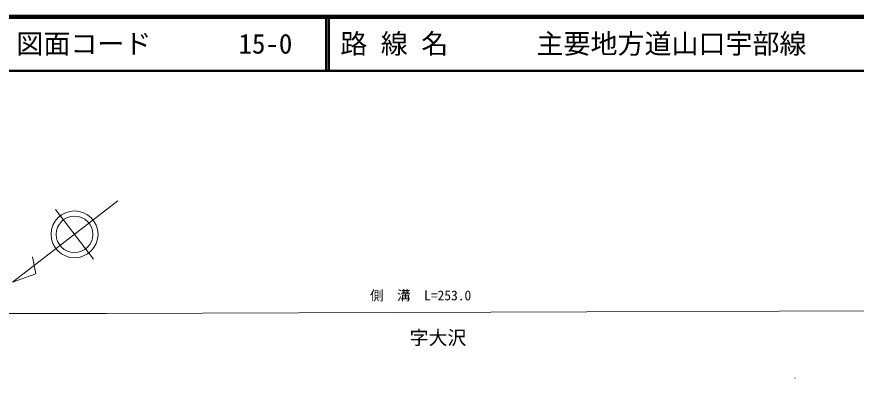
# Model space of a CAD drawing. Units: millimetres, scale not verified. Extents: x 40000 to 680000, y 20000 to 380000.
# Drawn here: x 120452 to 275952, y 312974 to 380000 of the extents above; entities that cross this region are included whole.
import ezdxf
from ezdxf.enums import TextEntityAlignment as Align

# ---------------------------------------------------------------- set-up
doc = ezdxf.new("R2010")
doc.units = ezdxf.units.MM
doc.header["$LTSCALE"] = 1000
for name, color, linetype, lineweight in [('M-BGD', 7, 'Continuous', 25), ('M-STR-HTXT', 7, 'Continuous', 13), ('M-TTL', 2, 'Continuous', 140), ('M-TTL-LINE', 7, 'Continuous', 50)]:
    doc.layers.add(name, color=color, linetype=linetype, lineweight=lineweight)
doc.layers.add('M-BMK-HTXT', color=7, linetype='Continuous')
doc.layers.add('M-TTL-TXT', color=7, linetype='Continuous')
doc.styles.add('ＭＳ ゴシック', font='')
doc.styles.get('ＭＳ ゴシック').set_extended_font_data('MS Gothic')

msp = doc.modelspace()

# ---------------------------------------------------------------- linework, layer by layer
at = {"layer": 'M-BGD'}
msp.add_line((264664, 312974), (264660, 313040), dxfattribs=at)
at = {"layer": 'M-STR-HTXT'}
for p, q in [((139191, 345857), (119648, 330794)), ((134688, 335056), (127600, 344253)), ((123983, 332303), (123360, 335488)), ((119648, 330794), (123983, 332303)), ((330359, 325612), (137087, 324992)), ((137087, 324992), (80068, 324992))]:
    msp.add_line(p, q, dxfattribs=at)
for radius in [4354, 3387]:
    msp.add_circle((131144, 339655), radius, dxfattribs=at)
at = {"layer": 'M-TTL'}
msp.add_line((680000, 380000), (40000, 380000), dxfattribs=at)
at = {"layer": 'M-TTL-LINE'}
for p, q in [((177750, 380000), (177750, 370000)), ((178250, 380000), (178250, 370000)), ((40000, 370000), (680000, 370000))]:
    msp.add_line(p, q, dxfattribs=at)

# ---------------------------------------------------------------- texts
at = {"layer": 'M-BMK-HTXT', "style": 'ＭＳ ゴシック'}
msp.add_text('字大沢', height=2566, dxfattribs=at).set_placement((198478, 318431), align=Align.BOTTOM_CENTER)
at = {"layer": 'M-STR-HTXT', "style": 'ＭＳ ゴシック'}
msp.add_text('側\u3000溝\u3000L=253.0', height=1833, dxfattribs=at).set_placement((195271, 326862), align=Align.BOTTOM_CENTER)
at = {"layer": 'M-TTL-TXT', "style": 'ＭＳ ゴシック'}
for s, p in [('図面コード', (120380, 375000)), ('15-0', (161521, 375000)), ('路 線 名', (180380, 375000)), ('主要地方道山口宇部線', (216734, 375000))]:
    msp.add_text(s, height=3666, dxfattribs=at).set_placement(p, align=Align.MIDDLE_LEFT)

doc.saveas('drawing.dxf')
